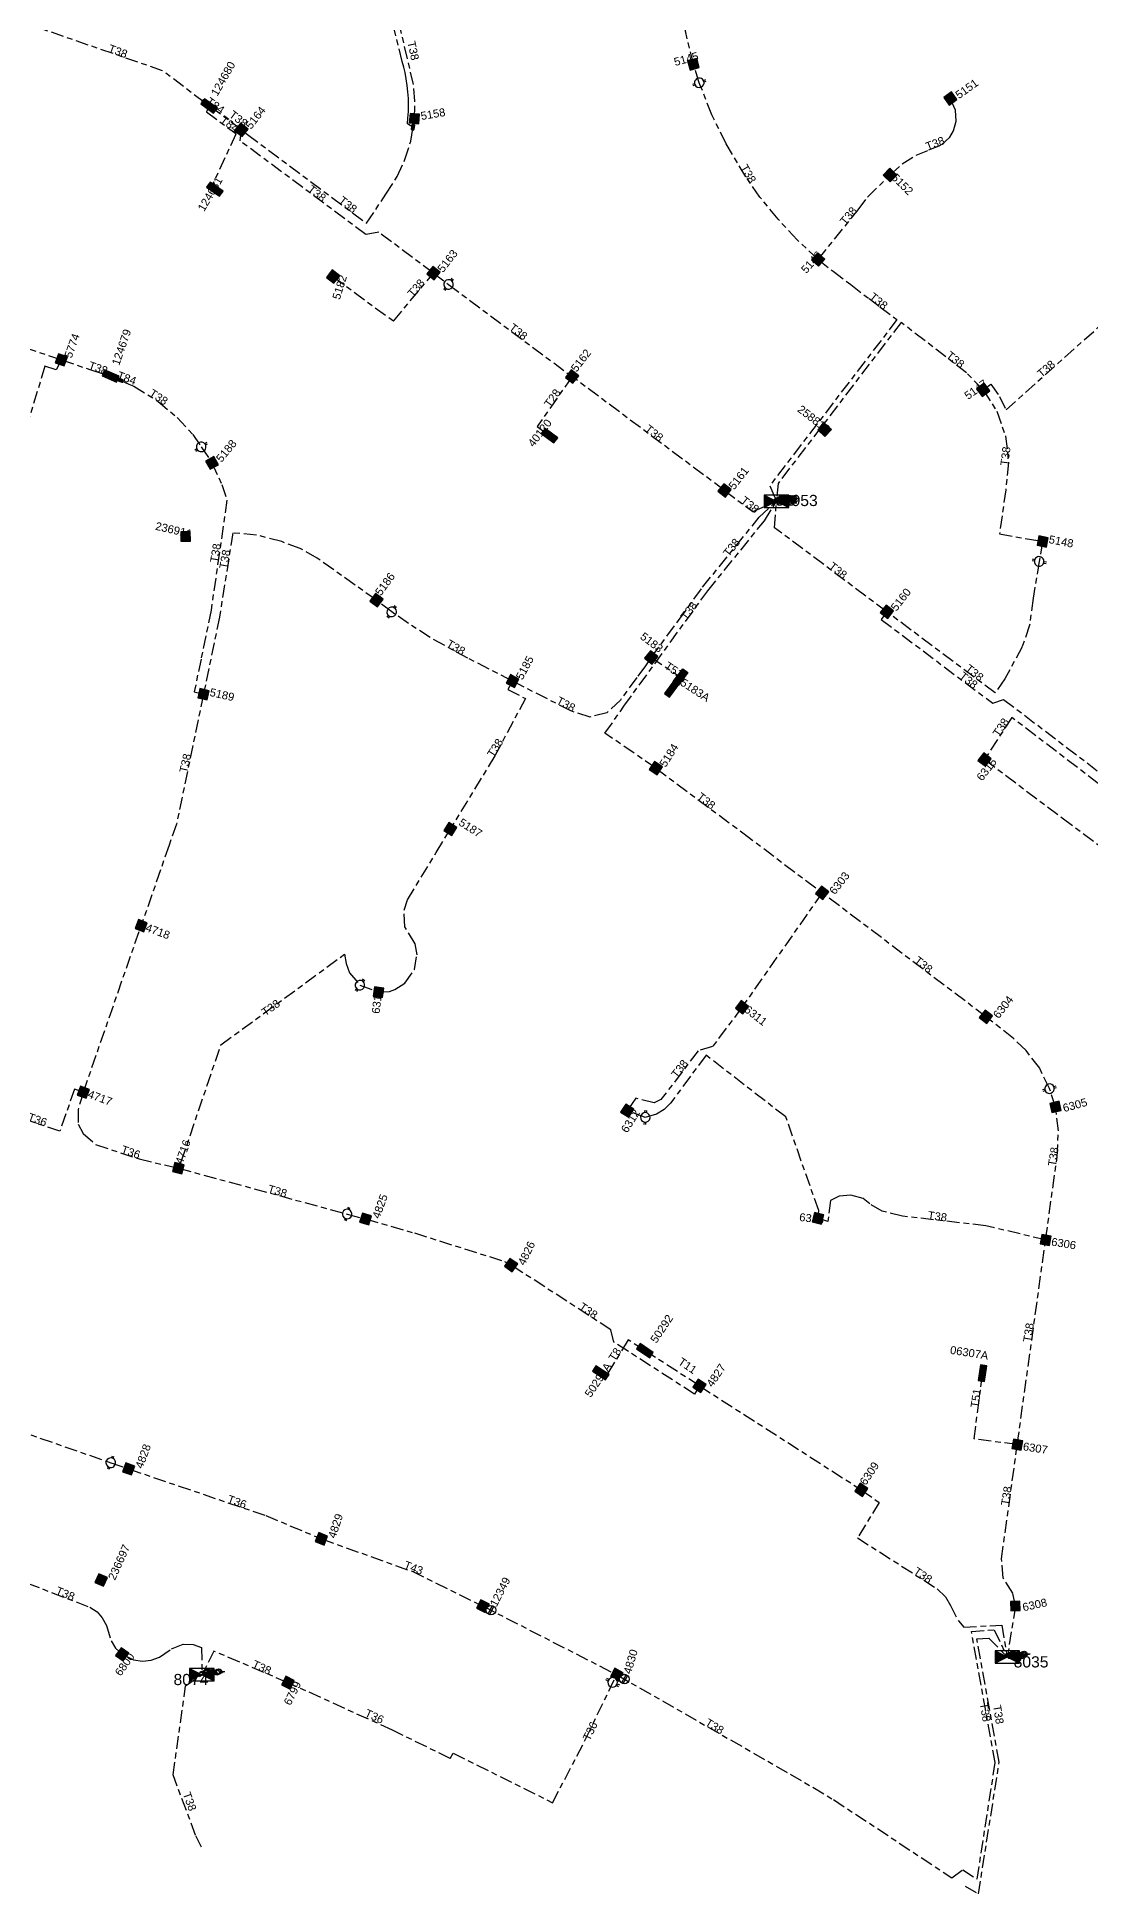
# Model space of a CAD drawing. Header units: metres. Extents: x 301341 to 310479, y 6262403 to 6265281.
# Drawn here: x 307062 to 307392, y 6264006 to 6264586 of the extents above; entities that cross this region are included whole.
import ezdxf
from ezdxf.enums import TextEntityAlignment as Align

# ---------------------------------------------------------------- set-up
doc = ezdxf.new("R2010")
doc.units = ezdxf.units.M
doc.linetypes.add('Cable Exist UG', pattern=[8.2, 4, -1.2, 1.8, -1.2])
doc.layers.get('0').update_dxf_attribs({"color": 6})
for name, color, linetype in [('Equip_LV_EXT', 7, 'Continuous'), ('Mains_LV_EXT', 7, 'Continuous'), ('Sub_SP_EXT', 7, 'Continuous'), ('SupportsUG_SP_LV_EXT', 7, 'Continuous'), ('SupportsUG_SP_LV_SL_EXT', 7, 'Continuous')]:
    doc.layers.add(name, color=color, linetype=linetype)
doc.styles.add('COLUMN_LABEL', font='arial.ttf')
doc.styles.add('iecARIAL', font='arial.ttf', dxfattribs={"height": 2})
doc.styles.add('PIT_LABEL', font='arial.ttf')
doc.styles.add('POLE_LABEL', font='arial.ttf')
doc.styles.get("Standard").update_dxf_attribs({"font": 'arial.ttf'})

# ---------------------------------------------------------------- blocks, each defined once
blk = doc.blocks.new('SUB_PADMOUNT_EXT')
for points in [[(0, 0), (-3.84, 1.92), (-3.84, -1.92)], [(0, 0), (3.84, 1.92), (3.84, -1.92)]]:
    blk.add_hatch(color=256).paths.add_polyline_path(points)
for p, q in [((3.84, 1.92), (-3.84, -1.92)), ((-3.84, 1.92), (3.84, -1.92))]:
    blk.add_line(p, q)
blk.add_lwpolyline([(-3.84, -1.92), (3.84, -1.92), (3.84, 1.92), (-3.84, 1.92)], close=True)
for tag, height, flags, p in [('STREET_CODE', 0.2, 9, (1.5, 0)), ('ASSET_NUM', 3.5, 8, (2, 2)), ('CONSTRUCTED_VOLTAGE', 0.2, 9, (1.5, -0.2)), ('OPERATING_VOLTAGE', 0.2, 9, (1.5, -0.6)), ('ORIENTATION', 0.2, 9, (1.5, -0.8)), ('OWNED_BY', 0.2, 9, (1.5, -1)), ('OPERATED_BY', 0.2, 9, (1.5, -1.2)), ('SECONDARY_VOLTAGE', 0.2, 9, (1.5, -1.6)), ('STATE', 0.2, 9, (1.5, -1.8)), ('SUBSTATION_TYPE', 0.2, 9, (1.5, -2.2)), ('STREETNAME', 0.2, 9, (1.5, -3)), ('SUBURB', 0.2, 9, (1.5, -3.2)), ('Z', 0.2, 1, (1.5, -3.6)), ('NO_PHASES', 0.2, 9, (1.5, -0.4)), ('MAINTAINED_BY', 0.2, 9, (1.5, -1.4)), ('PARENT', 0.2, 9, (1.5, -2)), ('USAGE', 0.2, 9, (1.5, -2.4)), ('LEGEND', 0.2, 9, (1.5, -2.6)), ('LOCATION', 0.2, 9, (1.5, -2.8)), ('NOTES', 0.2, 9, (1.5, -3.4))]:
    blk.add_attdef(tag, text='', height=height, dxfattribs=dict(flags=flags)).set_placement(p, align=Align.MIDDLE_LEFT)
blk = doc.blocks.new('COLUMN_EXT')
blk.add_hatch(color=256).paths.add_polyline_path([(-1.49, 1.48), (-1.49, -1.49), (1.48, -1.49), (1.48, 1.48)])
blk.add_lwpolyline([(-1.49, -1.49), (1.48, -1.49), (1.48, 1.48), (-1.49, 1.48)], close=True)
for tag, height, style, flags, p in [('STRUCTURE_PLANT_NUMBER', 0.2, 'POLE_LABEL', 9, (1.81, 0.03)), ('ASSET_NUM', 2.5, 'COLUMN_LABEL', 8, (2, 2)), ('STREET_CODE', 0.2, 'COLUMN_LABEL', 9, (1.81, -0.2))]:
    blk.add_attdef(tag, text='', height=height, dxfattribs=dict(style=style, flags=flags)).set_placement(p, align=Align.MIDDLE_LEFT)
at = {"flags": 1}
blk.add_attdef('Z', (1.81, -2.35), '', height=0.2, dxfattribs=at)
at = {"flags": 9}
for tag, p in [('COLUMN_TYPE', (1.81, -0.4)), ('OWNED_BY', (1.81, -0.6)), ('STATE', (1.81, -0.8)), ('USAGE', (1.81, -1)), ('STREETNAME', (1.81, -1.6)), ('SUBURB', (1.81, -1.8)), ('LEGEND', (1.81, -1.2)), ('LOCATION', (1.81, -1.4)), ('NOTES', (1.81, -2))]:
    blk.add_attdef(tag, text='', height=0.2, dxfattribs=at).set_placement(p, align=Align.MIDDLE_LEFT)
blk = doc.blocks.new('PILLAR_EXT')
blk.add_hatch(color=256).paths.add_polyline_path([(-2.475, 0.99), (-2.475, -0.99), (2.475, -0.99), (2.475, 0.99)])
blk.add_lwpolyline([(-2.475, -0.99), (2.475, -0.99), (2.475, 0.99), (-2.475, 0.99)], close=True)
at = {"style": 'iecARIAL', "flags": 8}
blk.add_attdef('ASSET_NUM', (1.5, 3.5), '', height=2.5, dxfattribs=at)
for tag, p, flags in [('OWNED_BY', (0, -0.2), 9), ('STATE', (0, -0.4), 9), ('SUPPORT_TYPE', (0, -0.6), 9), ('STREETNAME', (0, -1.8), 9), ('SUBURB', (0, -2), 1), ('USAGE', (0, -0.8), 9), ('LEGEND', (0, -1), 9), ('LOCATION', (0, -1.2), 9), ('NOTES', (0, -1.4), 9), ('PARENT', (0, -1.6), 9)]:
    blk.add_attdef(tag, p, '', height=0.2, dxfattribs=dict(flags=flags))
blk = doc.blocks.new('LV_STJ_EXT')
h = blk.add_hatch(color=256)
edge = h.paths.add_edge_path()
edge.add_ellipse((-0.59, 0.13), major_axis=(0.226, 0.226), ratio=1, start_angle=44.99996, end_angle=135)
edge.add_line((-0.91, 0.13), (-0.91, -0.13))
edge.add_ellipse((-0.59, -0.13), major_axis=(0.226, 0.226), ratio=1, start_angle=134.99996, end_angle=225)
edge.add_line((-0.59, -0.45), (0.59, -0.45))
edge.add_ellipse((0.59, -0.13), major_axis=(-0.226, 0.226), ratio=1, start_angle=134.99996, end_angle=225)
edge.add_line((0.91, -0.13), (0.91, 0.13))
edge.add_ellipse((0.59, 0.13), major_axis=(-0.226, 0.226), ratio=1, start_angle=224.99996, end_angle=315)
edge.add_line((0.59, 0.45), (-0.59, 0.45))
blk.add_lwpolyline([(-0.91, 0.13), (-0.91, -0.13, 0.414214), (-0.59, -0.45), (0.59, -0.45, 0.414214), (0.91, -0.13), (0.91, 0.13, 0.414214), (0.59, 0.45), (-0.59, 0.45, 0.414214)], format="xyb", close=True)
at = {"flags": 1}
blk.add_attdef('Z', (0, 0), '', height=0.2, dxfattribs=at)
at = {"flags": 9}
for tag, p in [('ORIENTATION', (0, 0)), ('USAGE', (0, -0.2)), ('LEGEND', (0, -0.4)), ('NOTES', (0, -0.6))]:
    blk.add_attdef(tag, text='', height=0.2, dxfattribs=at).set_placement(p, align=Align.MIDDLE_LEFT)
blk = doc.blocks.new('LV_UG_LINKS_CLOSED_EXT')
blk.add_wipeout([(-1.06, 1.06), (-1.18, 0.92), (-1.29, 0.76), (-1.37, 0.59), (-1.43, 0.42), (-1.48, 0.23), (-1.49, 0.05), (-1.49, -0.14), (-1.46, -0.33), (-1.41, -0.51), (-1.33, -0.68), (-1.24, -0.84), (-1.12, -0.99), (-0.99, -1.12), (-0.84, -1.24), (-0.68, -1.33), (-0.51, -1.41), (-0.33, -1.46), (-0.14, -1.49), (0.05, -1.49), (0.23, -1.48), (0.42, -1.43), (0.59, -1.37), (0.76, -1.29), (0.92, -1.18), (1.06, -1.06), (1.18, -0.92), (1.29, -0.76), (1.37, -0.59), (1.43, -0.42), (1.48, -0.23), (1.49, -0.05), (1.49, 0.14), (1.46, 0.33), (1.41, 0.51), (1.33, 0.68), (1.24, 0.84), (1.12, 0.99), (0.99, 1.12), (0.84, 1.24), (0.68, 1.33), (0.51, 1.41), (0.33, 1.46), (0.14, 1.49), (-0.05, 1.49), (-0.23, 1.48), (-0.42, 1.43), (-0.59, 1.37), (-0.76, 1.29), (-0.92, 1.18)])
for p, q in [((-0.25, -1.48), (-0.25, 1.48)), ((0.25, -1.48), (0.25, 1.48))]:
    blk.add_line(p, q)
blk.add_circle((0, 0), 1.5)
at = {"flags": 9}
for tag, p in [('ACTUAL_STATUS', (0, 0)), ('CONSTRUCTED_VOLTAGE', (0, -0.2)), ('OPERATING_VOLTAGE', (0, -0.6)), ('ORIENTATION', (0, -0.8)), ('STATE', (0, -1)), ('SWITCH_TYPE', (0, -1.2)), ('NO_PHASES', (0, -0.4)), ('USAGE', (0, -1.4)), ('NOTES', (0, -1.6))]:
    blk.add_attdef(tag, text='', height=0.2, dxfattribs=at).set_placement(p, align=Align.MIDDLE_LEFT)
at = {"flags": 1}
blk.add_attdef('Z', (0, 0), '', height=0.2, dxfattribs=at)
blk = doc.blocks.new('LV_UG_LINKS_OPEN_EXT')
for p, q in [((-0.25, 1.47), (-0.25, 2.22)), ((0.25, 1.47), (0.25, 2.22)), ((-0.25, -1.47), (-0.25, -2.22)), ((0.25, -1.47), (0.25, -2.22))]:
    blk.add_line(p, q)
at = {"flags": 9}
for tag, p in [('ACTUAL_STATUS', (0, 0)), ('CONSTRUCTED_VOLTAGE', (0, -0.2)), ('OPERATING_VOLTAGE', (0, -0.6)), ('ORIENTATION', (0, -0.8)), ('STATE', (0, -1)), ('SWITCH_TYPE', (0, -1.2)), ('NO_PHASES', (0, -0.4)), ('USAGE', (0, -1.4)), ('NOTES', (0, -1.6))]:
    blk.add_attdef(tag, text='', height=0.2, dxfattribs=at).set_placement(p, align=Align.MIDDLE_LEFT)
at = {"flags": 1}
blk.add_attdef('Z', (0, 0), '', height=0.2, dxfattribs=at)
blk.add_wipeout([(-0.25, 1.47), (-0.43, 1.43), (-0.61, 1.36), (-0.77, 1.28), (-0.93, 1.17), (-1.07, 1.05), (-1.19, 0.9), (-1.29, 0.75), (-1.38, 0.58), (-1.44, 0.4), (-1.48, 0.22), (-1.49, 0.03), (-1.49, -0.16), (-1.45, -0.34), (-1.4, -0.52), (-1.32, -0.69), (-1.23, -0.85), (-1.11, -1), (-0.98, -1.13), (-0.83, -1.24), (-0.66, -1.34), (-0.49, -1.41), (-0.31, -1.46), (-0.13, -1.49), (0.06, -1.49), (0.25, -1.47), (0.43, -1.43), (0.61, -1.36), (0.77, -1.28), (0.93, -1.17), (1.07, -1.05), (1.19, -0.9), (1.29, -0.75), (1.38, -0.58), (1.44, -0.4), (1.48, -0.22), (1.49, -0.03), (1.49, 0.16), (1.45, 0.34), (1.4, 0.52), (1.32, 0.69), (1.23, 0.85), (1.11, 1), (0.98, 1.13), (0.83, 1.24), (0.66, 1.34), (0.49, 1.41), (0.31, 1.46), (0.13, 1.49), (-0.06, 1.49)])
blk.add_lwpolyline([(0, -1.49, 1), (0, 1.49, 1)], format="xyb", close=True)
blk = doc.blocks.new('LV_UG_DFUSE_CLOSED_EXT')
for points in [[(1, 0), (0, 0)], [(5.04, 0.73), (2.16, -0.72)], [(5.05, -0.71), (2.16, 0.72)], [(6.2, 0.01), (7.2, 0.01)]]:
    blk.add_lwpolyline(points)
for centre in [(1.8, 0), (5.4, 0.01)]:
    blk.add_circle(centre, 0.8)
at = {"flags": 9}
for tag, p in [('ACTUAL_STATUS', (0, 0)), ('CONSTRUCTED_VOLTAGE', (0, -0.2)), ('OPERATING_VOLTAGE', (0, -0.6)), ('ORIENTATION', (0, -0.8)), ('STATE', (0, -1)), ('SWITCH_TYPE', (0, -1.2)), ('NO_PHASES', (0, -0.4)), ('USAGE', (0, -1.4)), ('NOTES', (0, -1.6))]:
    blk.add_attdef(tag, text='', height=0.2, dxfattribs=at).set_placement(p, align=Align.MIDDLE_LEFT)
at = {"flags": 1}
blk.add_attdef('Z', (0, 0), '', height=0.2, dxfattribs=at)
blk = doc.blocks.new('PIT_EXT')
blk.add_hatch(color=256).paths.add_polyline_path([(-2.47, 0.99), (2.47, 0.99), (2.47, -0.99), (-2.47, -0.99)])
at = {"lineweight": -3}
blk.add_lwpolyline([(-2.47, 0.99), (2.47, 0.99), (2.47, -0.99), (-2.47, -0.99)], close=True, dxfattribs=at)
at = {"flags": 1}
blk.add_attdef('Z', (0, 0), '', height=0.2, dxfattribs=at)
at = {"style": 'PIT_LABEL'}
for tag, height, flags, p in [('ASSET_NUM', 2.5, 8, (2, 2)), ('STREET_CODE', 0.2, 9, (0, -0.2))]:
    blk.add_attdef(tag, text='', height=height, dxfattribs=dict(at, flags=flags)).set_placement(p, align=Align.MIDDLE_LEFT)
at = {"flags": 9}
for tag, p in [('OWNED_BY', (0, -0.4)), ('STATE', (0, -0.6)), ('SUPPORT_TYPE', (0, -0.8)), ('USAGE', (0, -1)), ('LOCATION', (0, -1.2)), ('NOTES', (0, -1.4))]:
    blk.add_attdef(tag, text='', height=0.2, dxfattribs=at).set_placement(p, align=Align.MIDDLE_LEFT)

msp = doc.modelspace()

# ---------------------------------------------------------------- linework, layer by layer
at = {"layer": 'Mains_LV_EXT', "linetype": 'Cable Exist UG'}
for points in [[(307267.46, 6264577.7), (307264.97, 6264588.08), (307262.63, 6264597.37), (307259.4, 6264606.89), (307254.09, 6264620.07), (307245.87, 6264636.62)], [(307179.78, 6264558), (307178.05, 6264559.02), (307178.05, 6264559.02), (307178.22, 6264560.89), (307178.35, 6264562.93), (307178.39, 6264564.97), (307178.34, 6264567.01), (307178.2, 6264569.06), (307177.99, 6264571.09), (307177.69, 6264573.13), (307177.32, 6264575.11), (307176.93, 6264576.78), (307176.39, 6264578.59), (307173.74, 6264589.55), (307170.16, 6264604.19), (307169.97, 6264604.99), (307171.21, 6264608.47)], [(307180.21, 6264560.72), (307180.36, 6264566.15), (307179.97, 6264571.35), (307172.11, 6264604.67)], [(307114.6, 6264565.77), (307101.51, 6264575.65), (307062.43, 6264589.17)], [(307116, 6264564.7), (307114.58, 6264565.71)], [(307328.9, 6264543.07), (307332.7, 6264546.57), (307337.05, 6264549.27), (307341.07, 6264550.9), (307344.97, 6264552.53), (307347.65, 6264554.95), (307348.8, 6264556.91), (307349.63, 6264559.95), (307349.39, 6264563.37), (307347.76, 6264567)], [(307116.03, 6264564.62), (307115.22, 6264562.86), (307115.22, 6264562.86), (307123.94, 6264556.31), (307124.43, 6264555.83), (307124.43, 6264555.83), (307117.35, 6264540.58), (307117.62, 6264538.78)], [(307126.15, 6264557.17), (307116.23, 6264564.61)], [(307126.15, 6264557.17), (307128.03, 6264555.76)], [(307128.03, 6264555.76), (307165.27, 6264528.01), (307171.32, 6264537.08), (307174.82, 6264542.62), (307177.25, 6264547.9), (307179.08, 6264553.64), (307179.78, 6264558)], [(307306.46, 6264516.67), (307318.94, 6264532.17), (307321.89, 6264536.16), (307328.9, 6264543.07)], [(307306.46, 6264516.67), (307311.12, 6264513.03), (307316.64, 6264508.82), (307322.36, 6264504.47), (307325.75, 6264501.89), (307331.09, 6264497.88), (307291.31, 6264445.97), (307293.43, 6264441.12)], [(307011.46, 6264505.1), (307069.86, 6264485.32)], [(307358.05, 6264475.94), (307352.86, 6264481.22), (307332.41, 6264497.01), (307293.91, 6264446.68), (307293.43, 6264441.12)], [(307358.05, 6264475.94), (307360.45, 6264477.74), (307363.15, 6264473.85), (307365.18, 6264469.66), (307394.96, 6264496.35)], [(307069.86, 6264485.32), (307068.22, 6264482.22), (307064.71, 6264483.31), (307053.01, 6264445.06)], [(307069.86, 6264485.32), (307079.09, 6264482.2), (307085.23, 6264480.26)], [(307088.27, 6264478.92), (307087.87, 6264479.12), (307087.87, 6264479.12), (307086.5, 6264479.67), (307085.23, 6264480.13)], [(307229.5, 6264480.08), (307218.6, 6264464.45), (307222.46, 6264461.62)], [(307277.2, 6264444.52), (307229.5, 6264480.08)], [(307358.05, 6264475.94), (307362.27, 6264469.24), (307365.05, 6264461.48), (307365.98, 6264453.2), (307365.09, 6264444.66), (307363.14, 6264430.94), (307376.62, 6264428.55)], [(307277.2, 6264444.52), (307286.05, 6264437.9), (307293.43, 6264441.12)], [(307255.7, 6264357.7), (307239.81, 6264368.65), (307245.7, 6264377.05), (307271.93, 6264413.15), (307289.64, 6264434.99), (307293.43, 6264441.12)], [(307254.29, 6264392.32), (307262.79, 6264403.86), (307270.32, 6264414.24), (307288.01, 6264436.14), (307293.43, 6264441.12)], [(307327.92, 6264406.59), (307292.82, 6264432.84), (307293.43, 6264441.12)], [(307327.92, 6264406.59), (307326.13, 6264404.18), (307361.04, 6264378.01), (307364.43, 6264379.22), (307408.79, 6264345.44)], [(307254.29, 6264392.32), (307252.46, 6264389.73)], [(307254.29, 6264392.32), (307263.31, 6264386.28)], [(307252.46, 6264389.73), (307249.74, 6264386.01), (307244.64, 6264379.01), (307240.37, 6264375.03), (307235.16, 6264373.69), (307229.12, 6264375.61), (307210.89, 6264384.92)], [(307263.31, 6264386.28), (307263.43, 6264386.2), (307263.43, 6264386.2), (307261.51, 6264383.56), (307260.65, 6264382.46)], [(307114.3, 6264380.8), (307105.82, 6264340.21), (307103.53, 6264333.64), (307094.8, 6264308.48)], [(307210.89, 6264384.92), (307209.41, 6264382.31), (307214.94, 6264379.48), (307205.35, 6264361.55), (307191.43, 6264338.71)], [(307408.79, 6264345.44), (307407.06, 6264342.99), (307366.96, 6264373.56), (307358.51, 6264360.41)], [(307255.7, 6264357.7), (307282.88, 6264337.55), (307307.7, 6264318.78)], [(307358.51, 6264360.41), (307382.74, 6264342.22), (307416.79, 6264316.7)], [(307169.02, 6264287.72), (307172.39, 6264287.94), (307174.11, 6264288.55), (307177.19, 6264290.48), (307180.22, 6264294.77), (307181.04, 6264299.37), (307180.44, 6264302.84), (307177.26, 6264308.18), (307177, 6264313.39), (307178.07, 6264316.6), (307187.03, 6264331.4), (307191.43, 6264338.71)], [(307307.7, 6264318.78), (307282.64, 6264283.03)], [(307358.9, 6264280.04), (307307.7, 6264318.78)], [(307076.73, 6264256.46), (307094.8, 6264308.48)], [(307076.73, 6264256.46), (307073.98, 6264257.39), (307069.4, 6264244.31), (307045.06, 6264252.35), (307042.56, 6264259.72)], [(307076.73, 6264256.46), (307075.07, 6264251), (307075.15, 6264246.48), (307076.71, 6264243.59), (307080.54, 6264240.1), (307094.16, 6264235.62), (307106.43, 6264232.72)], [(307377.57, 6264210.27), (307381.13, 6264236.15), (307381.58, 6264244.35), (307380.66, 6264251.86)], [(307377.57, 6264210.27), (307358.83, 6264214.71), (307332.83, 6264217.73), (307326.51, 6264219.31), (307322.6, 6264221.52), (307320.48, 6264223.2), (307316.66, 6264224.32), (307313.05, 6264223.93), (307310.33, 6264222.62), (307309.46, 6264216.1), (307306.43, 6264217.04)], [(307164.95, 6264216.83), (307180.21, 6264212.46), (307208.37, 6264203.58), (307210.44, 6264202.43)], [(307368.71, 6264146.32), (307377.57, 6264210.27)], [(307269.34, 6264164.69), (307267.82, 6264162.11), (307242.6, 6264178.3), (307241.62, 6264182.21), (307210.44, 6264202.43)], [(307252.3, 6264175.69), (307247.08, 6264179.05), (307240.16, 6264167.67), (307238.47, 6264168.75)], [(307269.34, 6264164.69), (307252.3, 6264175.69)], [(307368.71, 6264146.32), (307355.19, 6264148.09), (307357.82, 6264168.62)], [(307269.34, 6264164.69), (307319.94, 6264132.21)], [(307368.1, 6264095.9), (307367.29, 6264099.95), (307364.31, 6264104.63), (307363.77, 6264110.68), (307368.71, 6264146.32)], [(307090.88, 6264138.74), (307133.75, 6264124.16), (307151.15, 6264116.88)], [(307319.94, 6264132.21), (307325.52, 6264128.25), (307318.71, 6264117.2), (307343.63, 6264101.29), (307346.27, 6264098.74), (307347.78, 6264096.09), (307350.3, 6264091.26), (307351.96, 6264089.31), (307363.86, 6264089.88), (307365.58, 6264079.93)], [(307047.3, 6264093.64), (307047.72, 6264096.65), (307050.56, 6264100.48), (307053.86, 6264102.73), (307059.14, 6264103.08), (307078.78, 6264095.53), (307081.07, 6264094.02), (307082.66, 6264092.24), (307083.92, 6264089.77), (307085.39, 6264084.96), (307086.83, 6264082.75), (307088.88, 6264080.8)], [(307368.1, 6264095.9), (307365.58, 6264079.93)], [(307088.88, 6264080.8), (307092.36, 6264079.1), (307095.18, 6264078.66), (307097.98, 6264078.93), (307100.58, 6264079.88), (307104.25, 6264082.52), (307107.97, 6264083.93), (307111.04, 6264083.88), (307113.7, 6264082.93), (307113.8, 6264074.42)], [(307297.67, 6264043.39), (307311.29, 6264035.38), (307348.27, 6264010.92), (307351.67, 6264013.47), (307356.15, 6264010.58), (307361.81, 6264046.94), (307354.34, 6264087.96), (307361.46, 6264088.42), (307365.58, 6264079.93)], [(307352.37, 6264008.35), (307356.56, 6264005.94), (307363.07, 6264047.14), (307356.05, 6264085.64), (307359.82, 6264085.85), (307365.58, 6264079.93)], [(307140.7, 6264071.93), (307117.56, 6264081.78), (307113.8, 6264074.42)], [(307113.65, 6264020.5), (307111.83, 6264024.28), (307104.77, 6264043.13), (307108.7, 6264070.94), (307113.8, 6264074.42)], [(307191.45, 6264048.22), (307173.38, 6264057.09), (307140.7, 6264071.93)]]:
    msp.add_lwpolyline(points, dxfattribs=at)

# ---------------------------------------------------------------- block references
at = {"layer": 'Equip_LV_EXT'}
for p, rotation in [((307114.6, 6264565.76), 323.1125682110562), ((307179.78, 6264558.01), 260.892358934298), ((307088.32, 6264478.95), 335.537799378494)]:
    msp.add_blockref('LV_STJ_EXT', p, dxfattribs=dict(at, rotation=rotation))
for p in [(307292.44, 6264441.02), (307292.48, 6264441.43), (307292.57, 6264440.62), (307292.69, 6264441.79), (307293.03, 6264442.04), (307293.43, 6264442.12), (307364.62, 6264080.24), (307364.83, 6264080.6), (307365.17, 6264080.84), (307365.58, 6264080.93), (307113.05, 6264075.09), (307113.39, 6264075.34), (307113.8, 6264075.42)]:
    msp.add_blockref('LV_UG_DFUSE_CLOSED_EXT', p, dxfattribs=at)
at = {"layer": 'Sub_SP_EXT'}
ref = msp.add_blockref('SUB_PADMOUNT_EXT', (307293.43, 6264441.12), dxfattribs=at)
ref.add_attrib('ASSET_NUM', '7953', dxfattribs={"layer": '0', "height": 3.5}).set_placement((307295.43, 6264441.37), align=Align.MIDDLE_LEFT)
ref = msp.add_blockref('SUB_PADMOUNT_EXT', (307365.58, 6264079.93), dxfattribs=at)
ref.add_attrib('ASSET_NUM', '8035', dxfattribs={"layer": '0', "height": 3.5}).set_placement((307367.58, 6264080.18), align=Align.TOP_LEFT)
ref = msp.add_blockref('SUB_PADMOUNT_EXT', (307113.8, 6264074.42), dxfattribs=at)
ref.add_attrib('ASSET_NUM', '8074', dxfattribs={"layer": '0', "height": 3.5}).set_placement((307115.8, 6264074.67), align=Align.TOP_RIGHT)
at = {"layer": 'SupportsUG_SP_LV_EXT'}
ref = msp.add_blockref('PILLAR_EXT', (307116.03, 6264564.62), dxfattribs=dict(at, rotation=324.1143134011123))
ref.add_attrib('ASSET_NUM', '124680', dxfattribs={"layer": '0', "height": 2.5, "rotation": 60.3515, "style": 'iecARIAL'}).set_placement((307117.53, 6264568.12), align=Align.MIDDLE_LEFT)
ref = msp.add_blockref('PILLAR_EXT', (307117.8, 6264538.65), dxfattribs=dict(at, rotation=145.3358795487155))
ref.add_attrib('ASSET_NUM', '124681', dxfattribs={"layer": '0', "height": 2.5, "rotation": 59.60245, "style": 'iecARIAL'}).set_placement((307119.3, 6264542.15), align=Align.MIDDLE_RIGHT)
ref = msp.add_blockref('PILLAR_EXT', (307085.23, 6264480.26), dxfattribs=dict(at, rotation=336.4519144417649))
ref.add_attrib('ASSET_NUM', '124679', dxfattribs={"layer": '0', "height": 2.5, "rotation": 70.79248, "style": 'iecARIAL'}).set_placement((307086.73, 6264483.76), align=Align.MIDDLE_LEFT)
ref = msp.add_blockref('PILLAR_EXT', (307222.46, 6264461.62), dxfattribs=dict(at, rotation=322.5560348889059))
ref.add_attrib('ASSET_NUM', '40120', dxfattribs={"layer": '0', "height": 2.5, "rotation": 52.59226, "style": 'iecARIAL'}).set_placement((307223.96, 6264465.12), align=Align.BOTTOM_RIGHT)
ref = msp.add_blockref('PILLAR_EXT', (307260.65, 6264382.46), dxfattribs=dict(at, rotation=52.65065096024315))
ref.add_attrib('ASSET_NUM', '05183A', dxfattribs={"layer": '0', "height": 2.5, "rotation": 326.80243, "style": 'iecARIAL'}).set_placement((307262.15, 6264385.96), align=Align.MIDDLE_LEFT)
at = {"layer": 'SupportsUG_SP_LV_EXT', "rotation": 53.581042435316}
msp.add_blockref('PIT_EXT', (307263.43, 6264386.2), dxfattribs=at)
at = {"layer": 'SupportsUG_SP_LV_EXT'}
ref = msp.add_blockref('PILLAR_EXT', (307252.3, 6264175.69), dxfattribs=dict(at, rotation=146.2259907007825))
ref.add_attrib('ASSET_NUM', '50292', dxfattribs={"layer": '0', "height": 2.5, "rotation": 56.33447, "style": 'iecARIAL'}).set_placement((307253.8, 6264179.19), align=Align.TOP_LEFT)
ref = msp.add_blockref('PILLAR_EXT', (307357.82, 6264168.62), dxfattribs=dict(at, rotation=261.3192270250796))
ref.add_attrib('ASSET_NUM', '06307A', dxfattribs={"layer": '0', "height": 2.5, "rotation": 350.99793, "style": 'iecARIAL'}).set_placement((307359.32, 6264172.12), align=Align.BOTTOM_RIGHT)
ref = msp.add_blockref('PILLAR_EXT', (307238.47, 6264168.75), dxfattribs=dict(at, rotation=326.1455790971279))
ref.add_attrib('ASSET_NUM', '50292A', dxfattribs={"layer": '0', "height": 2.5, "rotation": 56.1818, "style": 'iecARIAL'}).set_placement((307239.97, 6264172.25), align=Align.TOP_RIGHT)
at = {"layer": 'SupportsUG_SP_LV_SL_EXT'}
ref = msp.add_blockref('COLUMN_EXT', (307267.46, 6264577.7), dxfattribs=dict(at, rotation=285.341662151432))
ref.add_attrib('ASSET_NUM', '5145', dxfattribs={"layer": '0', "height": 2.5, "rotation": 15.37789, "style": 'COLUMN_LABEL'}).set_placement((307269.46, 6264578.45), align=Align.BOTTOM_RIGHT)
ref = msp.add_blockref('COLUMN_EXT', (307347.76, 6264567), dxfattribs=dict(at, rotation=125.6447100799111))
ref.add_attrib('ASSET_NUM', '5151', dxfattribs={"layer": '0', "height": 2.5, "rotation": 35.75328, "style": 'COLUMN_LABEL'}).set_placement((307349.76, 6264567.75), align=Align.MIDDLE_LEFT)
ref = msp.add_blockref('COLUMN_EXT', (307126.15, 6264557.17), dxfattribs=dict(at, rotation=141.915256330718))
ref.add_attrib('ASSET_NUM', '5164', dxfattribs={"layer": '0', "height": 2.5, "rotation": 52.02413, "style": 'COLUMN_LABEL'}).set_placement((307128.15, 6264557.92), align=Align.MIDDLE_LEFT)
ref = msp.add_blockref('COLUMN_EXT', (307180.21, 6264560.72), dxfattribs=dict(at, rotation=85.2452973793362))
ref.add_attrib('ASSET_NUM', '5158', dxfattribs={"layer": '0', "height": 2.5, "rotation": 9.81703, "style": 'COLUMN_LABEL'}).set_placement((307182.21, 6264561.47), align=Align.MIDDLE_LEFT)
ref = msp.add_blockref('COLUMN_EXT', (307328.9, 6264543.07), dxfattribs=dict(at, rotation=45.41327146184141))
ref.add_attrib('ASSET_NUM', '5152', dxfattribs={"layer": '0', "height": 2.5, "rotation": 315.37665, "style": 'COLUMN_LABEL'}).set_placement((307330.9, 6264543.82), align=Align.TOP_LEFT)
ref = msp.add_blockref('COLUMN_EXT', (307186.18, 6264512.42), dxfattribs=dict(at, rotation=141.8692378157443))
ref.add_attrib('ASSET_NUM', '5163', dxfattribs={"layer": '0', "height": 2.5, "rotation": 51.97771, "style": 'COLUMN_LABEL'}).set_placement((307188.18, 6264513.17), align=Align.MIDDLE_LEFT)
ref = msp.add_blockref('COLUMN_EXT', (307306.46, 6264516.67), dxfattribs=dict(at, rotation=318.3517433447814))
ref.add_attrib('ASSET_NUM', '5146', dxfattribs={"layer": '0', "height": 2.5, "rotation": 48.38797, "style": 'COLUMN_LABEL'}).set_placement((307308.46, 6264517.42), align=Align.BOTTOM_RIGHT)
ref = msp.add_blockref('COLUMN_EXT', (307154.8, 6264511.33), dxfattribs=dict(at, rotation=322.4932096119414))
ref.add_attrib('ASSET_NUM', '5182', dxfattribs={"layer": '0', "height": 2.5, "rotation": 72.69151, "style": 'COLUMN_LABEL'}).set_placement((307156.8, 6264512.08), align=Align.TOP_RIGHT)
ref = msp.add_blockref('COLUMN_EXT', (307069.86, 6264485.32), dxfattribs=dict(at, rotation=160.1846067753959))
ref.add_attrib('ASSET_NUM', '5774', dxfattribs={"layer": '0', "height": 2.5, "rotation": 70.29328, "style": 'COLUMN_LABEL'}).set_placement((307071.86, 6264486.07), align=Align.MIDDLE_LEFT)
ref = msp.add_blockref('COLUMN_EXT', (307229.5, 6264480.08), dxfattribs=dict(at, rotation=142.1923678230615))
ref.add_attrib('ASSET_NUM', '5162', dxfattribs={"layer": '0', "height": 2.5, "rotation": 52.30084, "style": 'COLUMN_LABEL'}).set_placement((307231.5, 6264480.83), align=Align.BOTTOM_LEFT)
ref = msp.add_blockref('COLUMN_EXT', (307358.05, 6264475.94), dxfattribs=dict(at, rotation=305.7252632384153))
ref.add_attrib('ASSET_NUM', '5147', dxfattribs={"layer": '0', "height": 2.5, "rotation": 35.76149, "style": 'COLUMN_LABEL'}).set_placement((307360.05, 6264476.69), align=Align.BOTTOM_RIGHT)
ref = msp.add_blockref('COLUMN_EXT', (307308.48, 6264463.46), dxfattribs=dict(at, rotation=226.6387437663491))
ref.add_attrib('ASSET_NUM', '258818', dxfattribs={"layer": '0', "height": 2.5, "rotation": 322.16688, "style": 'COLUMN_LABEL'}).set_placement((307310.48, 6264464.21), align=Align.TOP_RIGHT)
ref = msp.add_blockref('COLUMN_EXT', (307116.94, 6264453.13), dxfattribs=dict(at, rotation=119.1520978585794))
ref.add_attrib('ASSET_NUM', '5188', dxfattribs={"layer": '0', "height": 2.5, "rotation": 50.32211, "style": 'COLUMN_LABEL'}).set_placement((307118.94, 6264453.88), align=Align.MIDDLE_LEFT)
ref = msp.add_blockref('COLUMN_EXT', (307277.2, 6264444.52), dxfattribs=dict(at, rotation=142.0072933606661))
ref.add_attrib('ASSET_NUM', '5161', dxfattribs={"layer": '0', "height": 2.5, "rotation": 52.11577, "style": 'COLUMN_LABEL'}).set_placement((307279.2, 6264445.27), align=Align.MIDDLE_LEFT)
ref = msp.add_blockref('COLUMN_EXT', (307108.68, 6264430.12), dxfattribs=dict(at, rotation=270.588116246743))
ref.add_attrib('ASSET_NUM', '236911', dxfattribs={"layer": '0', "height": 2.5, "rotation": 347.05419, "style": 'COLUMN_LABEL'}).set_placement((307110.68, 6264430.87), align=Align.MIDDLE_RIGHT)
ref = msp.add_blockref('COLUMN_EXT', (307376.62, 6264428.55), dxfattribs=dict(at, rotation=79.21186990524535))
ref.add_attrib('ASSET_NUM', '5148', dxfattribs={"layer": '0', "height": 2.5, "rotation": 349.17615, "style": 'COLUMN_LABEL'}).set_placement((307378.62, 6264429.3), align=Align.MIDDLE_LEFT)
ref = msp.add_blockref('COLUMN_EXT', (307168.34, 6264410.18), dxfattribs=dict(at, rotation=143.531906769805))
ref.add_attrib('ASSET_NUM', '5186', dxfattribs={"layer": '0', "height": 2.5, "rotation": 53.64008, "style": 'COLUMN_LABEL'}).set_placement((307170.34, 6264410.93), align=Align.BOTTOM_LEFT)
ref = msp.add_blockref('COLUMN_EXT', (307327.92, 6264406.59), dxfattribs=dict(at, rotation=141.9822832981807))
ref.add_attrib('ASSET_NUM', '5160', dxfattribs={"layer": '0', "height": 2.5, "rotation": 52.09146, "style": 'COLUMN_LABEL'}).set_placement((307329.92, 6264407.34), align=Align.MIDDLE_LEFT)
ref = msp.add_blockref('COLUMN_EXT', (307254.29, 6264392.32), dxfattribs=dict(at, rotation=232.6930796526787))
ref.add_attrib('ASSET_NUM', '5183', dxfattribs={"layer": '0', "height": 2.5, "rotation": 322.73921, "style": 'COLUMN_LABEL'}).set_placement((307256.29, 6264393.07), align=Align.BOTTOM_RIGHT)
ref = msp.add_blockref('COLUMN_EXT', (307210.89, 6264384.92), dxfattribs=dict(at, rotation=151.7061955926863))
ref.add_attrib('ASSET_NUM', '5185', dxfattribs={"layer": '0', "height": 2.5, "rotation": 61.81507, "style": 'COLUMN_LABEL'}).set_placement((307212.89, 6264385.67), align=Align.MIDDLE_LEFT)
ref = msp.add_blockref('COLUMN_EXT', (307114.3, 6264380.8), dxfattribs=dict(at, rotation=77.28309388633465))
ref.add_attrib('ASSET_NUM', '5189', dxfattribs={"layer": '0', "height": 2.5, "rotation": 347.24667, "style": 'COLUMN_LABEL'}).set_placement((307116.3, 6264381.55), align=Align.MIDDLE_LEFT)
ref = msp.add_blockref('COLUMN_EXT', (307255.7, 6264357.7), dxfattribs=dict(at, rotation=147.5075063025587))
ref.add_attrib('ASSET_NUM', '5184', dxfattribs={"layer": '0', "height": 2.5, "rotation": 57.61578, "style": 'COLUMN_LABEL'}).set_placement((307257.7, 6264358.45), align=Align.MIDDLE_LEFT)
ref = msp.add_blockref('COLUMN_EXT', (307358.51, 6264360.41), dxfattribs=dict(at, rotation=322.0151172574615))
ref.add_attrib('ASSET_NUM', '6315', dxfattribs={"layer": '0', "height": 2.5, "rotation": 52.05134, "style": 'COLUMN_LABEL'}).set_placement((307360.51, 6264361.16), align=Align.TOP_RIGHT)
ref = msp.add_blockref('COLUMN_EXT', (307191.43, 6264338.71), dxfattribs=dict(at, rotation=57.55915820747924))
ref.add_attrib('ASSET_NUM', '5187', dxfattribs={"layer": '0', "height": 2.5, "rotation": 327.52293, "style": 'COLUMN_LABEL'}).set_placement((307193.43, 6264339.46), align=Align.BOTTOM_LEFT)
ref = msp.add_blockref('COLUMN_EXT', (307307.7, 6264318.78), dxfattribs=dict(at, rotation=141.6001295433966))
ref.add_attrib('ASSET_NUM', '6303', dxfattribs={"layer": '0', "height": 2.5, "rotation": 51.7089, "style": 'COLUMN_LABEL'}).set_placement((307309.7, 6264319.53), align=Align.TOP_LEFT)
ref = msp.add_blockref('COLUMN_EXT', (307094.8, 6264308.48), dxfattribs=dict(at, rotation=69.77707393307567))
ref.add_attrib('ASSET_NUM', '4718', dxfattribs={"layer": '0', "height": 2.5, "rotation": 339.74125, "style": 'COLUMN_LABEL'}).set_placement((307096.8, 6264309.23), align=Align.TOP_LEFT)
ref = msp.add_blockref('COLUMN_EXT', (307169.02, 6264287.72), dxfattribs=dict(at, rotation=352.7772940345808))
ref.add_attrib('ASSET_NUM', '6310', dxfattribs={"layer": '0', "height": 2.5, "rotation": 82.81352, "style": 'COLUMN_LABEL'}).set_placement((307171.02, 6264288.47), align=Align.BOTTOM_RIGHT)
ref = msp.add_blockref('COLUMN_EXT', (307282.64, 6264283.03), dxfattribs=dict(at, rotation=52.15498390553236))
ref.add_attrib('ASSET_NUM', '6311', dxfattribs={"layer": '0', "height": 2.5, "rotation": 322.11836, "style": 'COLUMN_LABEL'}).set_placement((307284.64, 6264283.78), align=Align.TOP_LEFT)
ref = msp.add_blockref('COLUMN_EXT', (307358.9, 6264280.04), dxfattribs=dict(at, rotation=141.7912064207887))
ref.add_attrib('ASSET_NUM', '6304', dxfattribs={"layer": '0', "height": 2.5, "rotation": 51.78744, "style": 'COLUMN_LABEL'}).set_placement((307360.9, 6264280.79), align=Align.TOP_LEFT)
ref = msp.add_blockref('COLUMN_EXT', (307076.73, 6264256.46), dxfattribs=dict(at, rotation=69.84310049803831))
ref.add_attrib('ASSET_NUM', '4717', dxfattribs={"layer": '0', "height": 2.5, "rotation": 339.80688, "style": 'COLUMN_LABEL'}).set_placement((307078.73, 6264257.21), align=Align.TOP_LEFT)
ref = msp.add_blockref('COLUMN_EXT', (307246.76, 6264250.67), dxfattribs=dict(at, rotation=327.8223537264304))
ref.add_attrib('ASSET_NUM', '6312', dxfattribs={"layer": '0', "height": 2.5, "rotation": 57.85858, "style": 'COLUMN_LABEL'}).set_placement((307248.76, 6264251.42), align=Align.TOP_RIGHT)
ref = msp.add_blockref('COLUMN_EXT', (307380.66, 6264251.86), dxfattribs=dict(at, rotation=102.9975982977071))
ref.add_attrib('ASSET_NUM', '6305', dxfattribs={"layer": '0', "height": 2.5, "rotation": 15.42361, "style": 'COLUMN_LABEL'}).set_placement((307382.66, 6264252.61), align=Align.TOP_LEFT)
ref = msp.add_blockref('COLUMN_EXT', (307106.43, 6264232.72), dxfattribs=dict(at, rotation=165.5117500848861))
ref.add_attrib('ASSET_NUM', '4716', dxfattribs={"layer": '0', "height": 2.5, "rotation": 70.20815, "style": 'COLUMN_LABEL'}).set_placement((307108.43, 6264233.47), align=Align.BOTTOM_LEFT)
ref = msp.add_blockref('COLUMN_EXT', (307164.95, 6264216.83), dxfattribs=dict(at, rotation=163.4979398535239))
ref.add_attrib('ASSET_NUM', '4825', dxfattribs={"layer": '0', "height": 2.5, "rotation": 69.94964, "style": 'COLUMN_LABEL'}).set_placement((307166.95, 6264217.58), align=Align.TOP_LEFT)
ref = msp.add_blockref('COLUMN_EXT', (307306.43, 6264217.04), dxfattribs=dict(at, rotation=256.0819898882138))
ref.add_attrib('ASSET_NUM', '6313', dxfattribs={"layer": '0', "height": 2.5, "rotation": 353.16684, "style": 'COLUMN_LABEL'}).set_placement((307308.43, 6264217.79), align=Align.TOP_RIGHT)
ref = msp.add_blockref('COLUMN_EXT', (307377.57, 6264210.27), dxfattribs=dict(at, rotation=80.9385646192693))
ref.add_attrib('ASSET_NUM', '6306', dxfattribs={"layer": '0', "height": 2.5, "rotation": 350.90185, "style": 'COLUMN_LABEL'}).set_placement((307379.57, 6264211.02), align=Align.TOP_LEFT)
ref = msp.add_blockref('COLUMN_EXT', (307210.44, 6264202.43), dxfattribs=dict(at, rotation=145.1195455364078))
ref.add_attrib('ASSET_NUM', '4826', dxfattribs={"layer": '0', "height": 2.5, "rotation": 64.17552, "style": 'COLUMN_LABEL'}).set_placement((307212.44, 6264203.18), align=Align.TOP_LEFT)
ref = msp.add_blockref('COLUMN_EXT', (307269.34, 6264164.69), dxfattribs=dict(at, rotation=146.0129049684028))
ref.add_attrib('ASSET_NUM', '4827', dxfattribs={"layer": '0', "height": 2.5, "rotation": 56.12198, "style": 'COLUMN_LABEL'}).set_placement((307271.34, 6264165.44), align=Align.TOP_LEFT)
ref = msp.add_blockref('COLUMN_EXT', (307368.71, 6264146.32), dxfattribs=dict(at, rotation=81.03960527171267))
ref.add_attrib('ASSET_NUM', '6307', dxfattribs={"layer": '0', "height": 2.5, "rotation": 351.0725, "style": 'COLUMN_LABEL'}).set_placement((307370.71, 6264147.07), align=Align.TOP_LEFT)
ref = msp.add_blockref('COLUMN_EXT', (307090.88, 6264138.74), dxfattribs=dict(at, rotation=159.6804039156808))
ref.add_attrib('ASSET_NUM', '4828', dxfattribs={"layer": '0', "height": 2.5, "rotation": 69.78948, "style": 'COLUMN_LABEL'}).set_placement((307092.88, 6264139.49), align=Align.TOP_LEFT)
ref = msp.add_blockref('COLUMN_EXT', (307319.94, 6264132.21), dxfattribs=dict(at, rotation=145.8828526434764))
ref.add_attrib('ASSET_NUM', '6309', dxfattribs={"layer": '0', "height": 2.5, "rotation": 55.99163, "style": 'COLUMN_LABEL'}).set_placement((307321.94, 6264132.96), align=Align.BOTTOM_LEFT)
ref = msp.add_blockref('COLUMN_EXT', (307151.15, 6264116.88), dxfattribs=dict(at, rotation=157.6035683268542))
ref.add_attrib('ASSET_NUM', '4829', dxfattribs={"layer": '0', "height": 2.5, "rotation": 71.66083, "style": 'COLUMN_LABEL'}).set_placement((307153.15, 6264117.63), align=Align.TOP_LEFT)
ref = msp.add_blockref('COLUMN_EXT', (307082.34, 6264104.01), dxfattribs=dict(at, rotation=335.7544451041988))
ref.add_attrib('ASSET_NUM', '236697', dxfattribs={"layer": '0', "height": 2.5, "rotation": 65.79067, "style": 'COLUMN_LABEL'}).set_placement((307084.34, 6264104.76), align=Align.TOP_LEFT)
ref = msp.add_blockref('COLUMN_EXT', (307201.67, 6264095.83), dxfattribs=dict(at, rotation=152.5715437546977))
ref.add_attrib('ASSET_NUM', '12349', dxfattribs={"layer": '0', "height": 2.5, "rotation": 62.68062, "style": 'COLUMN_LABEL'}).set_placement((307203.67, 6264096.58), align=Align.TOP_LEFT)
ref = msp.add_blockref('COLUMN_EXT', (307368.1, 6264095.9), dxfattribs=dict(at, rotation=92.5403909711154))
ref.add_attrib('ASSET_NUM', '6308', dxfattribs={"layer": '0', "height": 2.5, "rotation": 12.56836, "style": 'COLUMN_LABEL'}).set_placement((307370.1, 6264096.65), align=Align.TOP_LEFT)
ref = msp.add_blockref('COLUMN_EXT', (307088.88, 6264080.8), dxfattribs=dict(at, rotation=324.4969157780593))
ref.add_attrib('ASSET_NUM', '6800', dxfattribs={"layer": '0', "height": 2.5, "rotation": 54.53314, "style": 'COLUMN_LABEL'}).set_placement((307090.88, 6264081.55), align=Align.TOP_RIGHT)
ref = msp.add_blockref('COLUMN_EXT', (307243.51, 6264074.4), dxfattribs=dict(at, rotation=151.3690599503766))
ref.add_attrib('ASSET_NUM', '4830', dxfattribs={"layer": '0', "height": 2.5, "rotation": 73.63892, "style": 'COLUMN_LABEL'}).set_placement((307245.51, 6264075.15), align=Align.TOP_LEFT)
ref = msp.add_blockref('COLUMN_EXT', (307140.7, 6264071.93), dxfattribs=dict(at, rotation=333.4357121910089))
ref.add_attrib('ASSET_NUM', '6799', dxfattribs={"layer": '0', "height": 2.5, "rotation": 63.47194, "style": 'COLUMN_LABEL'}).set_placement((307142.7, 6264072.68), align=Align.TOP_RIGHT)

# ---------------------------------------------------------------- texts
at = {"layer": 'Mains_LV_EXT'}
for s, rotation, p in [('T38', 339.79997, (307084.3, 6264581.61)), ('T38', 282.14237, (307178.01, 6264584.61)), ('T84', 324.33343, (307114.85, 6264565.52)), ('T84', 323.11557, (307119.28, 6264559.81)), ('T38', 323.11257, (307122.07, 6264561.44)), ('T38', 20.91742, (307340.63, 6264550.72)), ('T38', 299.76557, (307282.05, 6264545.47)), ('T38', 322.18439, (307146.6, 6264538.18)), ('T38', 322.17308, (307156.31, 6264534.68)), ('T38', 50.08995, (307314.94, 6264527.21)), ('T38', 49.15168, (307179.75, 6264504.68)), ('T38', 321.64647, (307322.22, 6264504.57)), ('T38', 322.12736, (307209.59, 6264494.95)), ('T38', 341.20667, (307078.11, 6264482.54)), ('T38', 321.4831, (307346.24, 6264486.27)), ('T38', 40.77961, (307376.26, 6264479.6)), ('T84', 340.05256, (307087.06, 6264479.46)), ('T38', 327.30925, (307097.05, 6264474.25)), ('T28', 54.01603, (307222.61, 6264470.2)), ('T38', 322.16688, (307252.04, 6264463.28)), ('T38', 82.97128, (307365.86, 6264452.06)), ('T38', 322.08194, (307282.01, 6264440.92)), ('T38', 80.67536, (307118.78, 6264421.77)), ('T38', 79.89194, (307121.64, 6264419.82)), ('T38', 51.23641, (307278.47, 6264423.54)), ('T38', 322.07964, (307309.51, 6264420.36)), ('T38', 52.84196, (307265.24, 6264403.73)), ('T38', 330.15229, (307189.97, 6264395.87)), ('T51', 326.17401, (307258.19, 6264389.05)), ('T38', 322.01762, (307350.32, 6264386.05)), ('T38', 322.02042, (307352.2, 6264388.39)), ('T38', 331.82086, (307224.36, 6264378.04)), ('T38', 56.1612, (307362.92, 6264367.27)), ('T38', 77.12053, (307109.13, 6264356.06)), ('T38', 57.55916, (307204.92, 6264360.85)), ('T38', 322.32764, (307268.33, 6264348.33)), ('T38', 321.75811, (307336.26, 6264297.17)), ('T38', 35.15184, (307133.58, 6264280.11)), ('T38', 51.64508, (307262.25, 6264260.63)), ('T36', 340.59389, (307059.13, 6264247.7)), ('T36', 340.67512, (307088.31, 6264237.54)), ('T38', 81.08642, (307380.72, 6264233.13)), ('T38', 343.69464, (307134.19, 6264225.18)), ('T38', 352.2535, (307340.58, 6264216.83)), ('T38', 325.91849, (307231.43, 6264188.82)), ('T38', 81.0342, (307372.96, 6264178.19)), ('T8', 57.62649, (307242.87, 6264172.13)), ('T11', 326.04624, (307262.43, 6264171.63)), ('T51', 81.62044, (307356.53, 6264157.67)), ('T36', 340.09949, (307121.53, 6264128.31)), ('T38', 81.022, (307366.05, 6264127.13)), ('T43', 339.17642, (307176.72, 6264107.73)), ('T38', 326.31975, (307336.02, 6264106.15)), ('T38', 337.86539, (307067.85, 6264099.73)), ('T38', 335.79926, (307129.28, 6264076.79)), ('T36', 335.24234, (307164.47, 6264061.52)), ('T38', 329.08406, (307270.85, 6264058.75)), ('T38', 279.18509, (307356.98, 6264065.48)), ('T38', 279.19089, (307361.11, 6264064.75)), ('T36', 64.34891, (307235, 6264053.53)), ('T38', 289.70362, (307107.79, 6264037.23))]:
    msp.add_text(s, height=2.5, rotation=rotation, dxfattribs=at).set_placement(p)

# ---------------------------------------------------------------- next in the draw order: block references
at = {"layer": 'Equip_LV_EXT'}
for name, p, rotation in [('LV_UG_LINKS_OPEN_EXT', (307269.3, 6264571.89), 110.1044576536914), ('LV_UG_LINKS_OPEN_EXT', (307190.91, 6264508.89), 322.1273624178982), ('LV_UG_LINKS_OPEN_EXT', (307113.57, 6264458.12), 302.9603508104775), ('LV_UG_LINKS_OPEN_EXT', (307375.56, 6264422.33), 259.2533658516718), ('LV_UG_LINKS_OPEN_EXT', (307173.12, 6264406.55), 144.3792476868263), ('LV_UG_LINKS_OPEN_EXT', (307163.2, 6264289.9), 143.8510351671246), ('LV_UG_LINKS_OPEN_EXT', (307378.79, 6264257.56), 106.7811205505689), ('LV_UG_LINKS_OPEN_EXT', (307252.41, 6264248.58), 174.181038064488), ('LV_UG_LINKS_OPEN_EXT', (307159.2, 6264218.39), 343.6946397422125), ('LV_UG_LINKS_OPEN_EXT', (307085.28, 6264140.68), 339.7026336084681), ('LV_UG_LINKS_CLOSED_EXT', (307204.17, 6264094.59), 331.7598379254723), ('LV_UG_LINKS_OPEN_EXT', (307242.2, 6264072.01), 63.02935908029599)]:
    msp.add_blockref(name, p, dxfattribs=dict(at, rotation=rotation))

# ---------------------------------------------------------------- next in the draw order: linework, layer by layer
at = {"layer": 'Mains_LV_EXT', "linetype": 'Cable Exist UG'}
for points in [[(307269.3, 6264571.89), (307267.46, 6264577.7)], [(307306.46, 6264516.67), (307299.88, 6264522.8), (307293.91, 6264529.27), (307288.24, 6264536.2), (307283.86, 6264542.46), (307277.65, 6264552.83), (307273.22, 6264561.83), (307269.3, 6264571.89)], [(307186.18, 6264512.42), (307169.11, 6264525.17), (307165.02, 6264524.46), (307125.72, 6264553.75), (307126.15, 6264557.17)], [(307154.8, 6264511.33), (307173.7, 6264497.42), (307186.18, 6264512.42)], [(307186.18, 6264512.42), (307190.91, 6264508.89)], [(307190.91, 6264508.89), (307229.5, 6264480.08)], [(307088.32, 6264478.95), (307089.77, 6264478.26), (307090.95, 6264477.74), (307092.48, 6264477.06), (307100.01, 6264472.43), (307106.1, 6264467.28), (307110.92, 6264462.02), (307113.57, 6264458.12)], [(307113.57, 6264458.12), (307116.94, 6264453.13)], [(307116.94, 6264453.13), (307120.01, 6264446.4), (307121.63, 6264441.47), (307116.65, 6264407.07), (307113.51, 6264391.82), (307111.4, 6264381.61), (307114.3, 6264380.8)], [(307168.34, 6264410.18), (307149.85, 6264423.38), (307144.51, 6264426.34), (307138.75, 6264428.52), (307130.88, 6264430.56), (307123.45, 6264431.21), (307119.27, 6264404.93), (307114.3, 6264380.8)], [(307376.62, 6264428.55), (307375.56, 6264422.33)], [(307375.56, 6264422.33), (307373.62, 6264410.82), (307372.57, 6264402.35), (307370.22, 6264395.66), (307364.81, 6264385.64), (307361.77, 6264381.22), (307327.92, 6264406.59)], [(307173.12, 6264406.55), (307168.34, 6264410.18)], [(307210.89, 6264384.92), (307196.93, 6264392.06), (307185.16, 6264398.51), (307178.42, 6264402.92), (307173.12, 6264406.55)], [(307106.43, 6264232.72), (307107.46, 6264235.09), (307119.76, 6264271.27), (307158.4, 6264299.59), (307158.89, 6264296.65), (307159.91, 6264293.74), (307163.2, 6264289.9)], [(307163.2, 6264289.9), (307169.02, 6264287.72)], [(307282.64, 6264283.03), (307273.44, 6264270.72), (307268.89, 6264269.35), (307257.31, 6264254.13), (307255.21, 6264253.1), (307249.4, 6264254.61), (307246.76, 6264250.67)], [(307378.79, 6264257.56), (307375.71, 6264263.93), (307371.49, 6264269.44), (307367.49, 6264273.2), (307358.9, 6264280.04)], [(307306.43, 6264217.04), (307306.63, 6264219.46), (307296.33, 6264248.75), (307271.39, 6264268), (307260.3, 6264253.07), (307258.34, 6264251.01), (307255.89, 6264249.63), (307252.41, 6264248.58)], [(307380.66, 6264251.86), (307378.79, 6264257.56)], [(307252.41, 6264248.58), (307246.76, 6264250.67)], [(307106.43, 6264232.72), (307159.2, 6264218.39)], [(307159.2, 6264218.39), (307164.95, 6264216.83)], [(307032.19, 6264159.15), (307085.28, 6264140.68)], [(307085.28, 6264140.68), (307090.88, 6264138.74)], [(307151.15, 6264116.88), (307179.49, 6264106.73), (307201.67, 6264095.83)]]:
    msp.add_lwpolyline(points, dxfattribs=at)

# ---------------------------------------------------------------- next in the draw order: block references
at = {"layer": 'Equip_LV_EXT', "rotation": 150.1665381552656}
msp.add_blockref('LV_UG_LINKS_CLOSED_EXT', (307245.88, 6264073.04), dxfattribs=at)

# ---------------------------------------------------------------- next in the draw order: linework, layer by layer
at = {"layer": 'Mains_LV_EXT', "linetype": 'Cable Exist UG'}
for points in [[(307201.64, 6264095.86), (307243.51, 6264074.4)], [(307191.45, 6264048.22), (307192.32, 6264049.94), (307223.44, 6264034.43), (307233.83, 6264054.47), (307243.46, 6264074.41)], [(307243.51, 6264074.4), (307297.67, 6264043.39)]]:
    msp.add_lwpolyline(points, dxfattribs=at)

doc.saveas('drawing.dxf')
